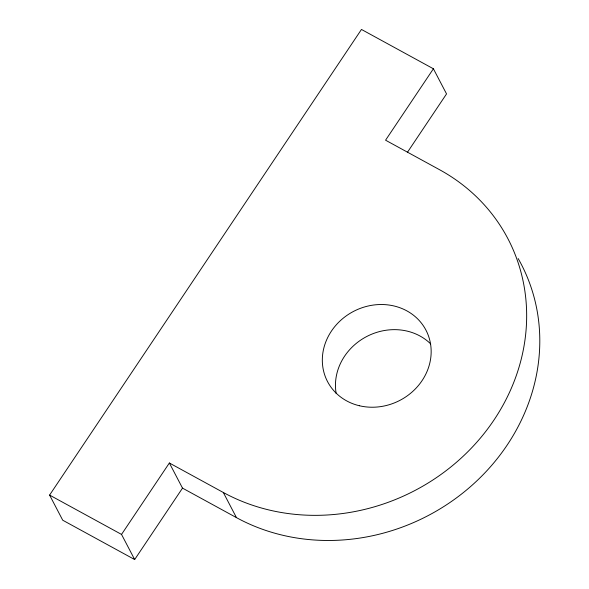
<?xml version="1.0" encoding="UTF-8"?>
<svg xmlns="http://www.w3.org/2000/svg" width="589" height="589" viewBox="0 0 589 589"><rect width="100%" height="100%" fill="white"/><g stroke="black" fill="none" stroke-linecap="round" stroke-linejoin="round"><path stroke-width="0.88" d="M134.675 559.55L121.533 534.422L169.367 462.998L182.509 488.126L134.675 559.55L62.728 520.22L49.594 495.091L361.462 29.45L433.401 68.78L446.543 93.909L407.36 152.418M433.401 68.78L385.567 140.197L439.527 169.698A199.207 179.947 -27.6 0 1 494.002 419.979A199.207 179.947 -27.6 0 1 223.327 492.492L169.367 462.998M182.509 488.126L236.461 517.628A199.207 179.947 -27.6 0 0 474.712 482.855A199.207 179.947 -27.6 0 0 518.151 258.542M49.594 495.091L121.533 534.422M223.327 492.492L236.461 517.628M336.186 393.577A55.528 50.161 -27.6 0 1 366.549 336.599A55.528 50.161 -27.6 0 1 430.714 343.961M359.364 405.74A55.528 50.161 -27.6 0 0 430.095 341.576A55.528 50.161 -27.6 0 0 340.766 320.298A55.528 50.161 -27.6 0 0 359.364 405.74"/></g></svg>
